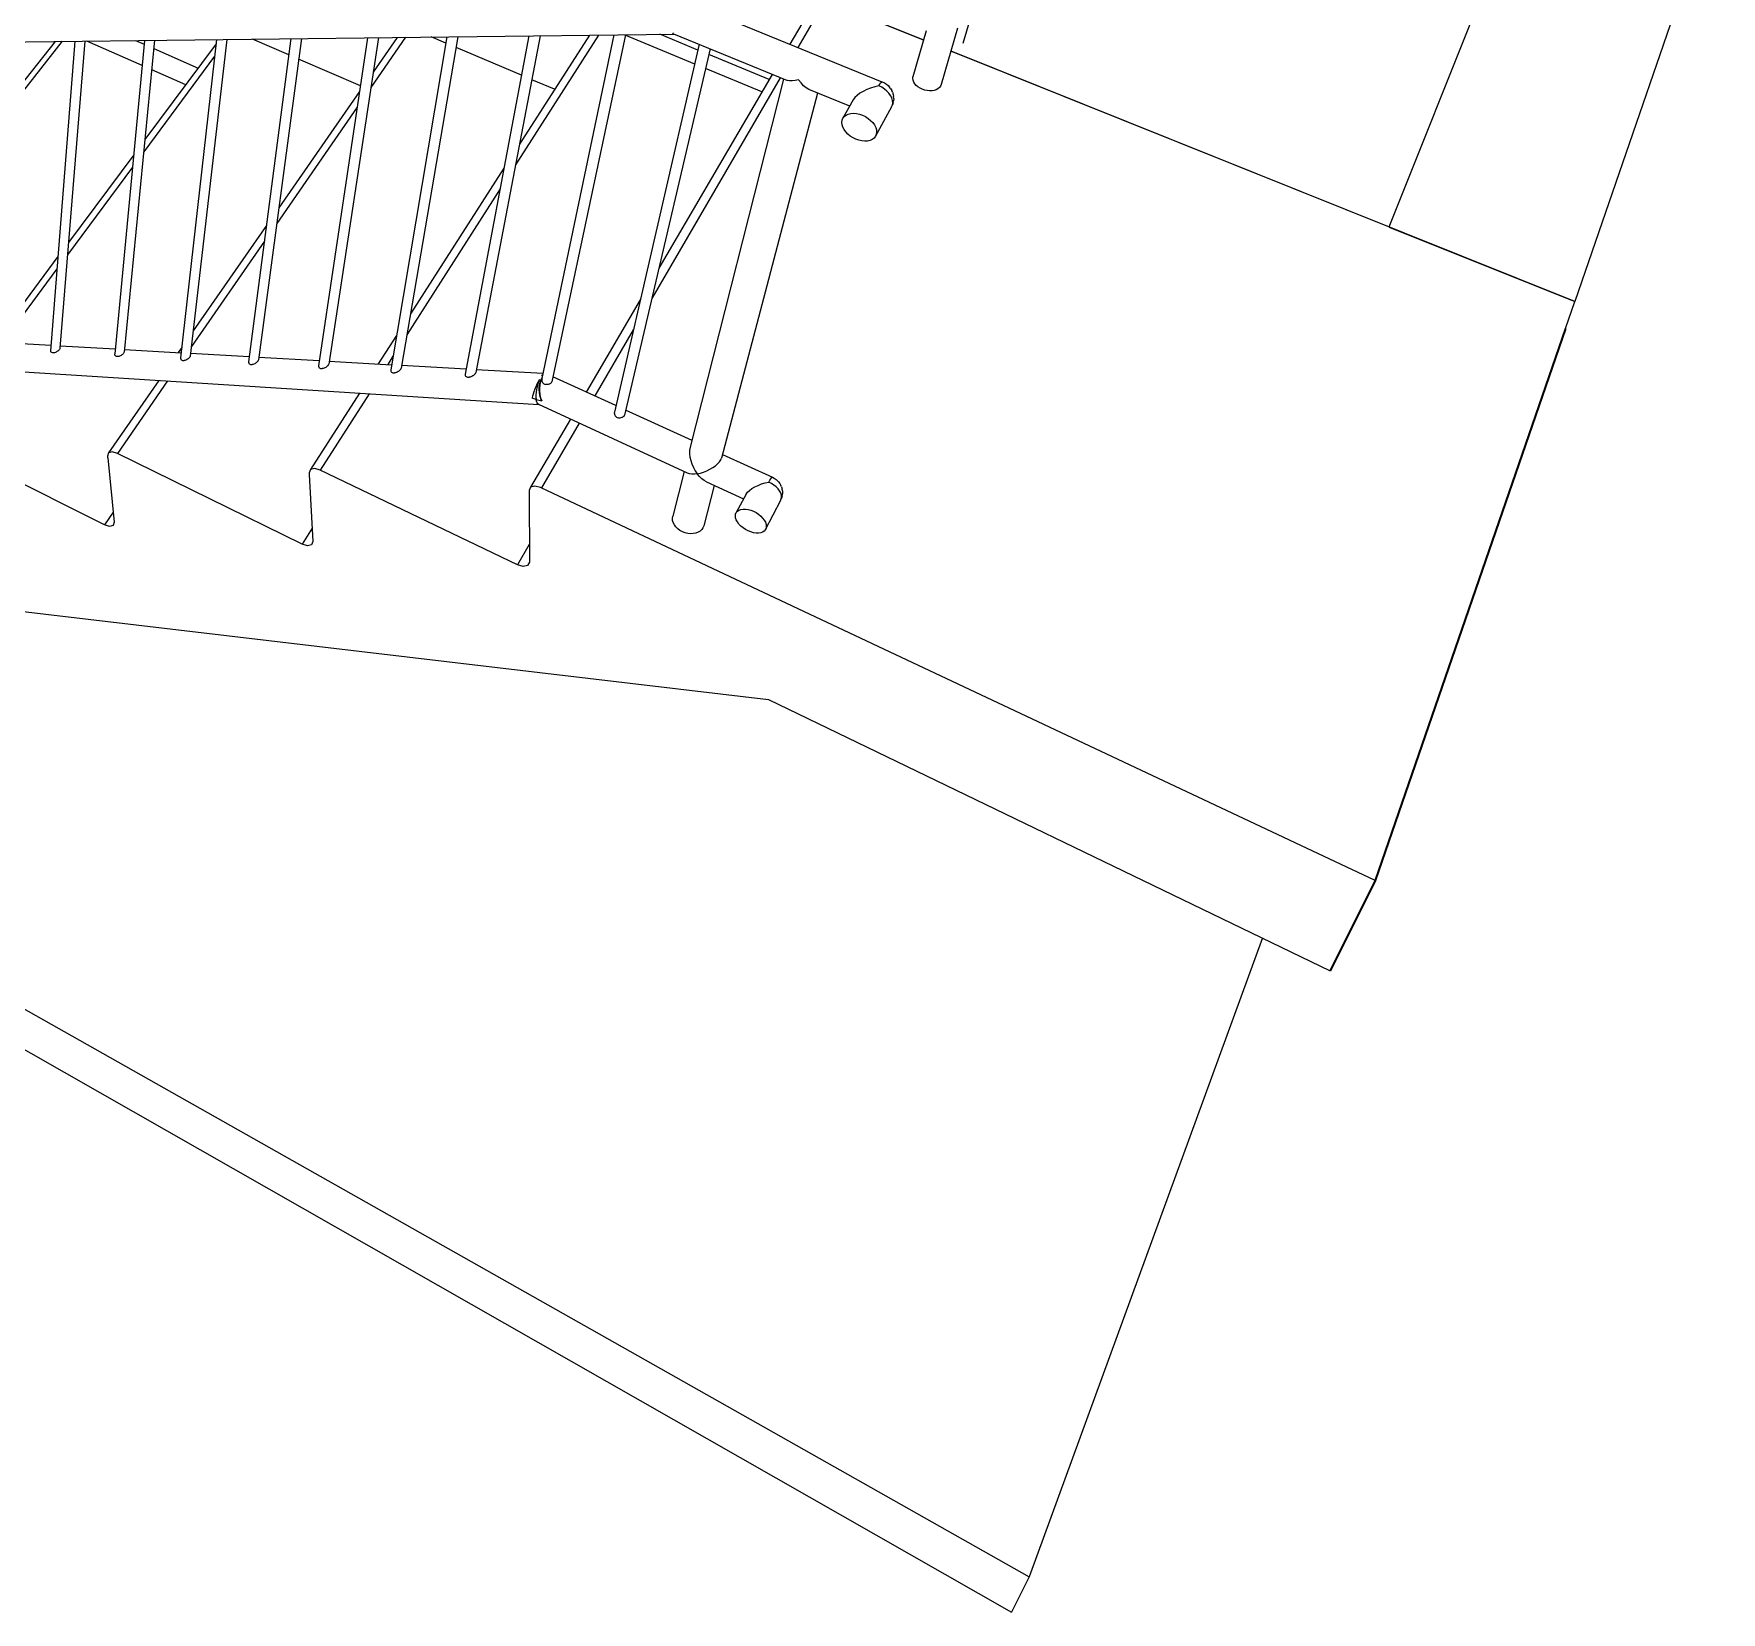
# Model space of a CAD drawing. Header units: millimetres. Extents: x 14140 to 38780, y -11415 to 1223.
# Drawn here: x 20282 to 24827, y -11415 to -7166 of the extents above; entities that cross this region are included whole.
import ezdxf

# ---------------------------------------------------------------- set-up
doc = ezdxf.new("R2010")
doc.units = ezdxf.units.MM
doc.header["$MEASUREMENT"] = 0
for name, color, linetype in [('NewA-Ee_30_40-M_Floors', 7, 'Continuous'), ('NewA-Ee_35_10-M_StairsInternal', 7, 'Continuous'), ('NewA-Ss_25_15_60_05-M_BalustradeAndGuardingSystems', 7, 'Continuous')]:
    doc.layers.add(name, color=color, linetype=linetype)

# ---------------------------------------------------------------- blocks, each defined once
blk = doc.blocks.new('Section Elem_1_1', base_point=(19526.4, -6082.6))
at = {"layer": 'NewA-Ee_35_10-M_StairsInternal', "linetype": 'Continuous'}
for p, q in [((22361.9, -7135.1), (22350.8, -7139.1)), ((22376.1, -7137.6), (22361.9, -7135.1)), ((20803.1, -7180.8), (20802.1, -7182.2)), ((20969, -7222.2), (20871.6, -7180)), ((21283.7, -7175.2), (21189.8, -7310.7)), ((21261, -7175.5), (21196.2, -7268.7)), ((21392.1, -7191.1), (21352.6, -7174.4)), ((21803.2, -7169.2), (21579.7, -7518.4)), ((21778.7, -7169.4), (21590.4, -7462.5)), ((22062.3, -7247.1), (21875.4, -7169.6)), ((22350.8, -7139.1), (22318.7, -7193.8)), ((22377.8, -7138.4), (22340.3, -7202.6)), ((22377.8, -7138.4), (22376.1, -7137.6)), ((18229.4, -7210.7), (18164.4, -7275.6)), ((18242.7, -7210.6), (18165.8, -7287.4)), ((18391.4, -7256.8), (18296.1, -7210)), ((18517.3, -7217.9), (18419.8, -7318.2)), ((18541.6, -7207.1), (18539, -7209.8)), ((18651.7, -7232.4), (18598.1, -7206.5)), ((18844.1, -7203.6), (18812.6, -7237.1)), ((18858.9, -7203.4), (18813.6, -7251.8)), ((18928.4, -7208.1), (18917.2, -7202.7)), ((19075.7, -7278.2), (18952.2, -7219.4)), ((19180.9, -7199.7), (19099.5, -7289.5)), ((19196.8, -7199.5), (19100.2, -7306.3)), ((19375.6, -7254.3), (19256.9, -7198.8)), ((19531.9, -7207.3), (19400.8, -7358)), ((19559.2, -7195.3), (19556.4, -7198.4)), ((19694.2, -7229), (19619.4, -7194.6)), ((19944.7, -7190.8), (19884.2, -7263.8)), ((19926.5, -7191), (19884.9, -7241.1)), ((20032.2, -7201.4), (20007, -7190.1)), ((20205, -7279.4), (20057.3, -7212.7)), ((20359, -7186), (20226, -7355.1)), ((20339.5, -7186.2), (20227.7, -7327.9)), ((20574.2, -7251.2), (20425.1, -7185.2)), ((20769.4, -7226.2), (20578.4, -7483.8)), ((20773.2, -7193), (20581.6, -7450.6)), ((21595.9, -7277.6), (21419.6, -7202.8)), ((18451.1, -7286.1), (18414.7, -7268.2)), ((18518.5, -7231), (18421.1, -7331.3)), ((18765.4, -7287.3), (18675.3, -7243.8)), ((18791.2, -7259.8), (18685.3, -7372.5)), ((19457.7, -7292.7), (19399.8, -7265.6)), ((19531.9, -7226.7), (19401.1, -7377.5)), ((19839.5, -7295.7), (19718.8, -7240.3)), ((20691.4, -7303), (20600, -7262.6)), ((21162, -7305.9), (20995.6, -7233.7)), ((22243.5, -7322.2), (22091.3, -7259.1)), ((18145.1, -7294.8), (18058.6, -7381.1)), ((18146.6, -7306.6), (18060.2, -7393)), ((18792.2, -7274.5), (18686.4, -7387.2)), ((19077.2, -7314.1), (18963.7, -7439.5)), ((19099.5, -7289.5), (19099.5, -7289.5)), ((19858.1, -7295.3), (19714.8, -7468.1)), ((19858.8, -7272.5), (19715.2, -7445.4)), ((20250, -7299.7), (20230.1, -7290.7)), ((21684.9, -7315.3), (21623.6, -7289.3)), ((22292.9, -7284.1), (21946.6, -7878.2)), ((22271.1, -7275.1), (21965.6, -7796.9)), ((18399.9, -7338.7), (18305.5, -7435.8)), ((18401.2, -7351.8), (18307, -7448.9)), ((19077.9, -7330.9), (18964.5, -7456.3)), ((21159.7, -7321.2), (20942.1, -7634.3)), ((18039.9, -7399.8), (17955.9, -7483.6)), ((18664.6, -7394.5), (18565.1, -7500.4)), ((19377.4, -7385), (19254.3, -7526.6)), ((19377.7, -7404.4), (19254.7, -7546.1)), ((20198.1, -7390.5), (20039, -7592.8)), ((20199.8, -7363.4), (20040.3, -7565.6)), ((21153.4, -7363.3), (20936.5, -7676.4)), ((18041.6, -7411.6), (17957.6, -7495.5)), ((18665.8, -7409.2), (18566.4, -7515.1)), ((18286.2, -7455.7), (18198, -7546.4)), ((18287.7, -7468.7), (18199.6, -7559.4)), ((18942.2, -7463.1), (18835, -7581.5)), ((18943.1, -7480), (18836, -7598.4)), ((19690.5, -7475.2), (19555.2, -7638)), ((19690.1, -7498), (19555.2, -7660.8)), ((20551.3, -7491.4), (20375.6, -7727.7)), ((17937.7, -7501.8), (17859, -7580.3)), ((17939.5, -7513.6), (17860.8, -7592.2)), ((18545.1, -7521.6), (18450.6, -7622.1)), ((18546.5, -7536.3), (18452.1, -7636.9)), ((20548.1, -7524.6), (20372.9, -7760.9)), ((21548.6, -7527.5), (21296.6, -7919.9)), ((18179.3, -7565.6), (18095.3, -7652.1)), ((18181, -7578.7), (18097, -7665.1)), ((19231.9, -7552.4), (19115, -7686.8)), ((19232.4, -7571.8), (19115.8, -7706.2)), ((21538.1, -7583.5), (21287, -7975.9)), ((17841.3, -7598), (17766, -7673.1)), ((17843.1, -7609.9), (17768, -7684.9)), ((18814.3, -7604.4), (18712, -7717.3)), ((18815.4, -7621.2), (18713.3, -7734.1)), ((20012.7, -7626.2), (19866.3, -7812.3)), ((20013.9, -7599), (19867.2, -7785.1)), ((18077.1, -7670.7), (17995.5, -7754.7)), ((18431.3, -7642.7), (18339.9, -7739.9)), ((18432.8, -7657.4), (18341.5, -7754.7)), ((19531.7, -7666.4), (19406.1, -7817.5)), ((17748.7, -7690.3), (17676.8, -7762.1)), ((17750.7, -7702.2), (17678.9, -7774)), ((18078.9, -7683.8), (17997.4, -7767.8)), ((19093.6, -7711.4), (18984.4, -7837)), ((19531.7, -7689.1), (19406.4, -7840.3)), ((20903.2, -7724.4), (20706.8, -8007.9)), ((20908.7, -7682.3), (20711.6, -7965.8)), ((18321.2, -7759.8), (18235.8, -7850.6)), ((18692, -7739.3), (18596, -7845.3)), ((18693.4, -7756.1), (18597.5, -7862.2)), ((19094.4, -7730.9), (18985.4, -7856.5)), ((20347.4, -7765.6), (20185.6, -7983.1)), ((17659.9, -7778.9), (17591.1, -7847.7)), ((17662, -7790.8), (17604.1, -7848.7)), ((17977.9, -7772.9), (17901.4, -7851.5)), ((17979.8, -7785.9), (17903.5, -7864.6)), ((18322.9, -7774.5), (18237.7, -7865.4)), ((19842.3, -7816.7), (19721.7, -7969.6)), ((20344.7, -7798.9), (20198, -7996.8)), ((18963.8, -7860.7), (18909.4, -7923.2)), ((19383.7, -7844.5), (19299.9, -7945.5)), ((19841.5, -7843.9), (19741.7, -7970.7)), ((17535.5, -7903.1), (17393.7, -8044.6)), ((17548.8, -7904), (17406.4, -8046.3)), ((18217.7, -7869.8), (18205.3, -7883)), ((18576.7, -7866.6), (18544.3, -7902.4)), ((18578.2, -7883.4), (18560.3, -7903.3)), ((18964.8, -7880.2), (18926.6, -7924.2)), ((19384.1, -7867.3), (19318.4, -7946.6)), ((21915.8, -7882), (21770.3, -8130.3)), ((17832.9, -7922), (17690.3, -8068.7)), ((17846.9, -7922.9), (17704.4, -8069.7)), ((18149.8, -7942.1), (18006.9, -8094.1)), ((18164.7, -7943.1), (18021.9, -8095.2)), ((18488.8, -7963.6), (18345.9, -8121.3)), ((18504.8, -7964.7), (18362, -8122.5)), ((18854.1, -7986.8), (18711.2, -8151.2)), ((18871.3, -7987.9), (18728.5, -8152.5)), ((21259.1, -7978.1), (21210, -8054.6)), ((21897, -7963.2), (21793.5, -8140.9)), ((17393.7, -8044.6), (17392.9, -8049.9)), ((17398.7, -8043.2), (17393.7, -8044.6)), ((17406.4, -8046.3), (17398.7, -8043.2)), ((19244.9, -8011.7), (19102.9, -8182.7)), ((19263.4, -8012.8), (19121.5, -8184.1)), ((19667.3, -8038.5), (19527.1, -8216.3)), ((19687.4, -8039.7), (19547.3, -8217.8)), ((20680.9, -8010), (20671.3, -8023.8)), ((21249.7, -8034.1), (21235.7, -8056)), ((17392.9, -8049.9), (17393.5, -8051.9)), ((17393.5, -8051.9), (17394.9, -8055.8)), ((17394.9, -8055.8), (17447.1, -8204.3)), ((17722.4, -8222.5), (17406.4, -8046.3)), ((17695.6, -8066.5), (17690.3, -8068.7)), ((17690.3, -8068.7), (17690.3, -8075.5)), ((17690.3, -8075.5), (17691.6, -8079.5)), ((17691.6, -8079.5), (17735.9, -8215.4)), ((17704.4, -8069.7), (17695.6, -8066.5)), ((18035.2, -8251.8), (17704.4, -8069.7)), ((20122.9, -8067.4), (19984.8, -8253.1)), ((20144.6, -8068.8), (20006.7, -8254.7)), ((18006.9, -8094.1), (18006.7, -8101.1)), ((18006.7, -8101.1), (18007.9, -8105.2)), ((18012.7, -8091.8), (18006.9, -8094.1)), ((18007.9, -8105.2), (18008.1, -8105.3)), ((18008.1, -8105.3), (18050, -8245.5)), ((18021.9, -8095.2), (18012.7, -8091.8)), ((18371.2, -8284.7), (18021.9, -8095.2)), ((18345.9, -8121.3), (18345.4, -8128.6)), ((18345.4, -8128.6), (18346.5, -8132.8)), ((18352.2, -8119), (18345.9, -8121.3)), ((18346.5, -8132.8), (18348, -8133.6)), ((18348, -8133.6), (18387.4, -8278.3)), ((18362, -8122.5), (18352.2, -8119)), ((18730.1, -8319.4), (18362, -8122.5)), ((20619.1, -8098.9), (20483.6, -8293.8)), ((20642.7, -8100.4), (20507.4, -8295.6)), ((21159.5, -8133.2), (21027.7, -8338.4)), ((21185.2, -8134.8), (21053.7, -8340.4)), ((18711.2, -8151.2), (18710.3, -8158.8)), ((18710.3, -8158.8), (18711.3, -8163.1)), ((18718, -8148.9), (18711.2, -8151.2)), ((18711.3, -8163.1), (18711.5, -8163.3)), ((18711.5, -8163.3), (18747.9, -8312.9)), ((18728.5, -8152.5), (18718, -8148.9)), ((19117.4, -8357.4), (18728.5, -8152.5)), ((19110.4, -8180.3), (19102.9, -8182.7)), ((19121.5, -8184.1), (19110.4, -8180.3)), ((17734.2, -8210.2), (17722.4, -8222.5)), ((17731.1, -8225.1), (17722.4, -8222.5)), ((17736.1, -8222.5), (17731.1, -8225.1)), ((17735.9, -8215.4), (17736.1, -8222.5)), ((19102.9, -8182.7), (19101.5, -8190.5)), ((19101.5, -8190.5), (19102.5, -8195)), ((19102.5, -8195), (19104.2, -8195.9)), ((19104.2, -8195.9), (19136.9, -8350.7)), ((19533.3, -8397.6), (19121.5, -8184.1)), ((19527.1, -8216.3), (19525.3, -8224.4)), ((19525.3, -8224.4), (19526.2, -8229.1)), ((19535.4, -8213.8), (19527.1, -8216.3)), ((19547.3, -8217.8), (19535.4, -8213.8)), ((19984.7, -8440.7), (19547.3, -8217.8)), ((21727.7, -8203.1), (21620.4, -8386.4)), ((21750.9, -8213.8), (21649.3, -8388.3)), ((18047.8, -8238.1), (18035.2, -8251.8)), ((18044.4, -8255), (18035.2, -8251.8)), ((18050, -8252.7), (18044.4, -8255)), ((18050, -8245.5), (18050, -8252.7)), ((18385, -8269.3), (18371.2, -8284.7)), ((19526.2, -8229.1), (19554.8, -8389.6)), ((19984.8, -8253.1), (19982.5, -8261.4)), ((19982.5, -8261.4), (19983.2, -8266.3)), ((19983.2, -8266.3), (19985.1, -8267.2)), ((19993.9, -8250.5), (19984.8, -8253.1)), ((19985.1, -8267.2), (20008.3, -8433.7)), ((20006.7, -8254.7), (19993.9, -8250.5)), ((20472.4, -8487.7), (20006.7, -8254.7)), ((18380.3, -8287.2), (18371.2, -8284.7)), ((18386.2, -8284.9), (18380.3, -8287.2)), ((18387.4, -8278.3), (18386.2, -8284.9)), ((18745.2, -8301.7), (18730.1, -8319.4)), ((18747.9, -8312.9), (18747.2, -8320.5)), ((20483.6, -8293.8), (20480.7, -8302.5)), ((20480.7, -8302.5), (20481.2, -8307.6)), ((20481.2, -8307.6), (20481.4, -8307.7)), ((20481.4, -8307.7), (20498.5, -8480.6)), ((20493.7, -8291.2), (20483.6, -8293.8)), ((20507.4, -8295.6), (20493.7, -8291.2)), ((21005, -8539.9), (20507.4, -8295.6)), ((18740.5, -8322.9), (18730.1, -8319.4)), ((18747.2, -8320.5), (18740.5, -8322.9)), ((19134, -8337), (19117.4, -8357.4)), ((19127.5, -8359.7), (19117.4, -8357.4)), ((19134.5, -8357.3), (19127.5, -8359.7)), ((19136.9, -8350.7), (19134.5, -8357.3)), ((21027.7, -8338.4), (21023.9, -8347.5)), ((21023.9, -8347.5), (21024.3, -8352.7)), ((21024.3, -8352.7), (21034, -8532.6)), ((21038.9, -8335.8), (21027.7, -8338.4)), ((21053.7, -8340.4), (21038.9, -8335.8)), ((21584.8, -8595.9), (21053.7, -8340.4)), ((19551.9, -8373.6), (19533.3, -8397.6)), ((19545.2, -8400.8), (19533.3, -8397.6)), ((19553.2, -8397.9), (19545.2, -8400.8)), ((19554.8, -8389.6), (19553.2, -8397.9)), ((21620.4, -8386.4), (21616.1, -8395.5)), ((21616.1, -8395.5), (21616.2, -8401)), ((21616.2, -8401), (21617.1, -8588.5)), ((21632, -8383.3), (21620.4, -8386.4)), ((21647.4, -8387.4), (21632, -8383.3)), ((21649.2, -8388.3), (21647.4, -8387.4)), ((23894.8, -9445.6), (21649.2, -8388.3)), ((17862.4, -8438.8), (22261.5, -8958.1)), ((20005.3, -8412.4), (19984.7, -8440.7)), ((19997.3, -8444.7), (19984.7, -8440.7)), ((20006.3, -8442.1), (19997.3, -8444.7)), ((20008.3, -8433.7), (20006.3, -8442.1)), ((20495.9, -8453.4), (20472.4, -8487.7)), ((20486, -8492), (20472.4, -8487.7)), ((20495.9, -8489.3), (20486, -8492)), ((20498.5, -8480.6), (20495.9, -8489.3)), ((21032.1, -8497.1), (21005, -8539.9)), ((21019.7, -8544.4), (21005, -8539.9)), ((21030.6, -8541.7), (21019.7, -8544.4)), ((21034, -8532.6), (21030.6, -8541.7)), ((21616.8, -8540.4), (21584.8, -8595.9)), ((21617.1, -8588.5), (21612.2, -8597.3)), ((21600.3, -8600), (21584.8, -8595.9)), ((21612.2, -8597.3), (21600.3, -8600)), ((22261.5, -8958.1), (23774.2, -9688.2))]:
    blk.add_line(p, q, dxfattribs=at)
at = {"layer": 'NewA-Ee_35_10-M_StairsInternal', "color": 92, "linetype": 'Continuous', "lineweight": 35, "flags": 128}
blk.add_lwpolyline([(24407.4, -7959.5), (23894.8, -9445.6), (23774.2, -9688.2)], dxfattribs=at)
blk = doc.blocks.new('Section Elem_2_1', base_point=(19526.4, -6082.6))
at = {"layer": 'NewA-Ee_35_10-M_StairsInternal', "linetype": 'Continuous'}
for p, q in [((23932.7, -7685.3), (24374.3, -6582.2)), ((22265.5, -7016.2), (22678.5, -7182)), ((22071, -7209.5), (21968.5, -7167.2)), ((22263.1, -7288.8), (22100, -7221.5)), ((22752.3, -7211.6), (23932.7, -7685.3)), ((23932.7, -7685.3), (23932.4, -7686))]:
    blk.add_line(p, q, dxfattribs=at)
blk = doc.blocks.new('Section Elem_3_1', base_point=(19526.4, -6082.6))
at = {"layer": 'NewA-Ee_30_40-M_Floors', "color": 6, "linetype": 'Continuous', "lineweight": 13}
for p, q in [((24827.2, -6742.5), (24374, -6582.9)), ((23932.4, -7686), (24432.5, -7886.7)), ((23932.4, -7686.1), (23932.4, -7686))]:
    blk.add_line(p, q, dxfattribs=at)
at = {"layer": 'NewA-Ee_30_40-M_Floors', "linetype": 'Continuous', "flags": 128}
blk.add_lwpolyline([(24827.2, -6742.5), (24432.5, -7886.7), (24432.5, -7886.8)], dxfattribs=at)
blk = doc.blocks.new('Section Elem_6_1', base_point=(19526.4, -6082.6))
at = {"layer": 'NewA-Ee_30_40-M_Floors', "linetype": 'Continuous'}
for p, q in [((20556.1, -7183.7), (20579.7, -7194)), ((20605.6, -7205.4), (20724.9, -7257.9))]:
    blk.add_line(p, q, dxfattribs=at)
at = {"layer": 'NewA-Ee_30_40-M_Floors', "color": 6, "linetype": 'Continuous', "lineweight": 13}
for p, q in [((15802.7, -7362.6), (22915.7, -11415.4)), ((17862.4, -8438.8), (22963.3, -11319.8))]:
    blk.add_line(p, q, dxfattribs=at)
at = {"layer": 'NewA-Ee_30_40-M_Floors', "linetype": 'Continuous', "flags": 128}
blk.add_lwpolyline([(23591.7, -9600.1), (22963.3, -11319.8), (22915.7, -11415.4)], dxfattribs=at)
blk = doc.blocks.new('Section Elem_7_1', base_point=(19526.4, -6082.6))
at = {"layer": 'NewA-Ee_30_40-M_Floors', "color": 6, "linetype": 'Continuous', "lineweight": 13}
for p, q in [((22413.8, -7076.6), (22377.8, -7138.4)), ((22678.3, -7182.7), (22413.8, -7076.6)), ((24432.5, -7886.8), (22752.1, -7212.3))]:
    blk.add_line(p, q, dxfattribs=at)
at = {"layer": 'NewA-Ee_30_40-M_Floors', "linetype": 'Continuous'}
blk.add_line((24407.4, -7959.5), (24432.5, -7886.8), dxfattribs=at)
blk = doc.blocks.new('Section Elem_8_1', base_point=(19526.4, -6082.6))
at = {"layer": 'NewA-Ss_25_15_60_05-M_BalustradeAndGuardingSystems', "color": 6, "linetype": 'Continuous', "lineweight": 13}
for p, q in [((23140.8, -5985.7), (22784.8, -7192.2)), ((22027.4, -7075), (22566.4, -7294.8)), ((17029.3, -7224.7), (22008.2, -7166.8)), ((20774.5, -7181.1), (20677.8, -8037.9)), ((20802.2, -7180.8), (20703.8, -8033.5)), ((20974.7, -7178.8), (20860.7, -8048.6)), ((21003, -7178.5), (20887.4, -8044)), ((21181.4, -7176.4), (21049.2, -8059.5)), ((21210.3, -7176.1), (21076.5, -8055)), ((21395, -7173.9), (21243.5, -8070.8)), ((21424.6, -7173.6), (21271.4, -8066.2)), ((21615.9, -7171.3), (21443.8, -8082.5)), ((21646.3, -7171), (21472.5, -8077.8)), ((21844.5, -7168.7), (21650.7, -8093.6)), ((21875.6, -7168.3), (21677.3, -8102.7)), ((22005.6, -7165.7), (22003.2, -7163.2)), ((22005.6, -7165.7), (22311.9, -7291.9)), ((22685.5, -7157.4), (22650.1, -7281.5)), ((22770.1, -7150.8), (22725.7, -7302.4)), ((20392.8, -7185.6), (20327.5, -8019)), ((20419.4, -7185.3), (20352.6, -8012)), ((20580.7, -7183.4), (20500.2, -8027.6)), ((20607.8, -7183.1), (20525.6, -8023.2)), ((22074.5, -7194.1), (21846, -8184.1)), ((22103.6, -7206.1), (21873.1, -8192.4)), ((22301.7, -7287.7), (22049.6, -8281.9)), ((22317.8, -7292.8), (22311.9, -7291.9)), ((22324.9, -7292.8), (22317.8, -7292.8)), ((22333.1, -7291.8), (22324.9, -7292.8)), ((22342.1, -7289.8), (22333.1, -7291.8)), ((22348.8, -7298.2), (22342.1, -7289.8)), ((22355.7, -7305.5), (22348.8, -7298.2)), ((22362.7, -7311.4), (22355.7, -7305.5)), ((22369.6, -7315.7), (22362.7, -7311.4)), ((22479.7, -7361), (22369.6, -7315.7)), ((22525.7, -7315.9), (22516, -7320.7)), ((22536.2, -7311.8), (22525.7, -7315.9)), ((22547.1, -7308.5), (22536.2, -7311.8)), ((22558, -7306.1), (22547.1, -7308.5)), ((22558, -7306.1), (22560.7, -7301.5)), ((22565.9, -7309.9), (22558, -7306.1)), ((22560.7, -7301.5), (22563.1, -7298)), ((22563.1, -7298), (22565, -7295.7)), ((22565, -7295.7), (22566.4, -7294.8)), ((22573.2, -7314.5), (22565.9, -7309.9)), ((22566.4, -7294.8), (22567.3, -7295.2)), ((22567.3, -7295.2), (22573.2, -7298)), ((22573.2, -7298), (22578.5, -7301.4)), ((22579.7, -7319.8), (22573.2, -7314.5)), ((22578.5, -7301.4), (22583.2, -7305.4)), ((22583.2, -7305.4), (22586.9, -7309.7)), ((22589.8, -7313.2), (22586.9, -7309.7)), ((22589.8, -7313.2), (22593, -7318.4)), ((22649.6, -7286.1), (22650.1, -7281.5)), ((22650.3, -7290.8), (22649.6, -7286.1)), ((22652.1, -7295.6), (22650.3, -7290.8)), ((22655, -7300.2), (22652.1, -7295.6)), ((22658.9, -7304.6), (22655, -7300.2)), ((22663.7, -7308.7), (22658.9, -7304.6)), ((22669.2, -7312.2), (22663.7, -7308.7)), ((22675.3, -7315.1), (22669.2, -7312.2)), ((22681.8, -7317.3), (22675.3, -7315.1)), ((22688.5, -7318.7), (22681.8, -7317.3)), ((22713, -7316.3), (22707.6, -7318.1)), ((22717.6, -7313.7), (22713, -7316.3)), ((22721.4, -7310.4), (22717.6, -7313.7)), ((22724.1, -7306.6), (22721.4, -7310.4)), ((22725.7, -7302.4), (22724.1, -7306.6)), ((22392.7, -7325.2), (22134.4, -8308.1)), ((22489.4, -7343.6), (22461.7, -7393.1)), ((22493.7, -7337.7), (22489.4, -7343.6)), ((22499.7, -7331.7), (22493.7, -7337.7)), ((22507.2, -7326), (22499.7, -7331.7)), ((22516, -7320.7), (22507.2, -7326)), ((22592.5, -7362.7), (22549.1, -7441.8)), ((22585.4, -7325.8), (22579.7, -7319.8)), ((22589.9, -7332.1), (22585.4, -7325.8)), ((22593.2, -7338.6), (22589.9, -7332.1)), ((22592.5, -7362.7), (22594.8, -7357.4)), ((22594.9, -7323.2), (22593, -7318.4)), ((22595.1, -7345.1), (22593.2, -7338.6)), ((22594.8, -7357.4), (22595.7, -7351.5)), ((22596.9, -7351.9), (22594.8, -7357.4)), ((22594.9, -7323.2), (22597, -7328.9)), ((22595.7, -7351.5), (22595.1, -7345.1)), ((22596.9, -7351.9), (22597.7, -7346.1)), ((22597, -7328.9), (22597.8, -7334.6)), ((22598.4, -7340.4), (22597.7, -7346.1)), ((22598.4, -7340.4), (22597.8, -7334.6)), ((22695.1, -7319.4), (22688.5, -7318.7)), ((22701.5, -7319.1), (22695.1, -7319.4)), ((22707.6, -7318.1), (22701.5, -7319.1)), ((22458.7, -7404.4), (22459.5, -7398.5)), ((22459.3, -7410.7), (22458.7, -7404.4)), ((22459.5, -7398.5), (22461.7, -7393.1)), ((22461.7, -7393.1), (22465.3, -7388.5)), ((22465.3, -7388.5), (22470.1, -7384.8)), ((22470.1, -7384.8), (22475.9, -7382)), ((22475.9, -7382), (22482.7, -7380.3)), ((22482.7, -7380.3), (22490.1, -7379.8)), ((22490.1, -7379.8), (22498, -7380.4)), ((22498, -7380.4), (22506.2, -7382.1)), ((22506.2, -7382.1), (22514.3, -7384.9)), ((22514.3, -7384.9), (22522.2, -7388.7)), ((22522.2, -7388.7), (22529.6, -7393.4)), ((22529.6, -7393.4), (22536.2, -7398.8)), ((22536.2, -7398.8), (22541.9, -7404.8)), ((22541.9, -7404.8), (22546.4, -7411.1)), ((22461.3, -7417.2), (22459.3, -7410.7)), ((22464.6, -7423.7), (22461.3, -7417.2)), ((22469.1, -7430), (22464.6, -7423.7)), ((22474.8, -7436), (22469.1, -7430)), ((22481.4, -7441.3), (22474.8, -7436)), ((22488.7, -7446), (22481.4, -7441.3)), ((22496.5, -7449.8), (22488.7, -7446)), ((22504.6, -7452.6), (22496.5, -7449.8)), ((22512.7, -7454.3), (22504.6, -7452.6)), ((22534.8, -7452.8), (22528, -7454.5)), ((22540.7, -7450.1), (22534.8, -7452.8)), ((22545.5, -7446.4), (22540.7, -7450.1)), ((22549.1, -7441.8), (22545.5, -7446.4)), ((22546.4, -7411.1), (22549.8, -7417.7)), ((22551.4, -7436.5), (22549.1, -7441.8)), ((22549.8, -7417.7), (22551.7, -7424.2)), ((22552.3, -7430.6), (22551.4, -7436.5)), ((22551.7, -7424.2), (22552.3, -7430.6)), ((22520.6, -7455), (22512.7, -7454.3)), ((22528, -7454.5), (22520.6, -7455)), ((17108.4, -7876), (21642.8, -8163.9)), ((20184.8, -7996), (20328.6, -8004.2)), ((20327.5, -8019), (20327.5, -8019.3)), ((20327.7, -8020.5), (20327.5, -8019.3)), ((20328.3, -8021.9), (20327.7, -8020.5)), ((20329.3, -8023), (20328.3, -8021.9)), ((20330.6, -8023.9), (20329.3, -8023)), ((20332.2, -8024.5), (20330.6, -8023.9)), ((20334, -8024.8), (20332.2, -8024.5)), ((20336, -8024.7), (20334, -8024.8)), ((20338.2, -8024.4), (20336, -8024.7)), ((20340.4, -8023.7), (20338.2, -8024.4)), ((20342.6, -8022.7), (20340.4, -8023.7)), ((20344.7, -8021.5), (20342.6, -8022.7)), ((20346.2, -8020.4), (20344.7, -8021.5)), ((20346.7, -8020.1), (20346.2, -8020.4)), ((20348.4, -8018.7), (20346.7, -8020.1)), ((20349.9, -8017.3), (20348.4, -8018.7)), ((20351.1, -8015.7), (20349.9, -8017.3)), ((20352, -8014.4), (20351.1, -8015.7)), ((20352.5, -8013.2), (20352, -8014.4)), ((20352.6, -8012), (20352.5, -8013.2)), ((20353.1, -8005.6), (20501.4, -8014.1)), ((20500.1, -8029.1), (20500.2, -8027.6)), ((20500.1, -8029.1), (20500.1, -8029.4)), ((20500.3, -8030.6), (20500.1, -8029.4)), ((20501, -8032), (20500.3, -8030.6)), ((20502, -8033.2), (20501, -8032)), ((20503.3, -8034.1), (20502, -8033.2)), ((20505, -8034.7), (20503.3, -8034.1)), ((20506.9, -8034.9), (20505, -8034.7)), ((20508.9, -8034.9), (20506.9, -8034.9)), ((20511.1, -8034.5), (20508.9, -8034.9)), ((20513.4, -8033.8), (20511.1, -8034.5)), ((20515.6, -8032.9), (20513.4, -8033.8)), ((20517.8, -8031.6), (20515.6, -8032.9)), ((20519.3, -8030.5), (20517.8, -8031.6)), ((20519.8, -8030.2), (20519.3, -8030.5)), ((20521.6, -8028.8), (20519.8, -8030.2)), ((20523.1, -8027.3), (20521.6, -8028.8)), ((20524.3, -8025.8), (20523.1, -8027.3)), ((20525.1, -8024.5), (20524.3, -8025.8)), ((20525.6, -8023.2), (20525.1, -8024.5)), ((20526.3, -8015.5), (20679.3, -8024.3)), ((20677.8, -8037.9), (20677.7, -8039.4)), ((20677.7, -8039.4), (20677.8, -8039.8)), ((20677.8, -8039.8), (20678, -8041)), ((20678, -8041), (20678.7, -8042.4)), ((20678.7, -8042.4), (20679.8, -8043.6)), ((20679.8, -8043.6), (20681.2, -8044.5)), ((20681.2, -8044.5), (20682.9, -8045.1)), ((20691.5, -8044.3), (20689.2, -8045)), ((20693.8, -8043.3), (20691.5, -8044.3)), ((20696, -8042), (20693.8, -8043.3)), ((20697.6, -8040.9), (20696, -8042)), ((20697.6, -8040.9), (20698, -8040.6)), ((20699.8, -8039.2), (20698, -8040.6)), ((20701.4, -8037.7), (20699.8, -8039.2)), ((20702.6, -8036.1), (20701.4, -8037.7)), ((20702.6, -8036.1), (20703.4, -8034.8)), ((20703.8, -8033.5), (20703.4, -8034.8)), ((20704.7, -8025.7), (20862.5, -8034.7)), ((20887.4, -8044), (20887, -8045.4)), ((20888.4, -8036.2), (21051.3, -8045.5)), ((20682.9, -8045.1), (20684.8, -8045.4)), ((20684.8, -8045.4), (20687, -8045.4)), ((20689.2, -8045), (20687, -8045.4)), ((20860.7, -8048.6), (20860.7, -8050.1)), ((20860.7, -8050.1), (20860.8, -8050.4)), ((20860.8, -8050.4), (20861, -8051.7)), ((20861, -8051.7), (20861.8, -8053.1)), ((20861.8, -8053.1), (20862.9, -8054.3)), ((20862.9, -8054.3), (20864.3, -8055.3)), ((20864.3, -8055.3), (20866.1, -8055.9)), ((20866.1, -8055.9), (20868.1, -8056.2)), ((20868.1, -8056.2), (20870.3, -8056.1)), ((20872.6, -8055.8), (20870.3, -8056.1)), ((20875, -8055.1), (20872.6, -8055.8)), ((20877.3, -8054), (20875, -8055.1)), ((20879.5, -8052.8), (20877.3, -8054)), ((20881.1, -8051.6), (20879.5, -8052.8)), ((20881.1, -8051.6), (20881.6, -8051.3)), ((20883.4, -8049.9), (20881.6, -8051.3)), ((20885, -8048.3), (20883.4, -8049.9)), ((20886.2, -8046.7), (20885, -8048.3)), ((20886.2, -8046.7), (20887, -8045.4)), ((21049.2, -8059.5), (21049.2, -8061.1)), ((21049.2, -8061.1), (21049.3, -8061.4)), ((21049.3, -8061.4), (21049.6, -8062.7)), ((21049.6, -8062.7), (21050.4, -8064.2)), ((21050.4, -8064.2), (21051.5, -8065.4)), ((21051.5, -8065.4), (21053, -8066.4)), ((21053, -8066.4), (21054.9, -8067)), ((21054.9, -8067), (21056.9, -8067.3)), ((21056.9, -8067.3), (21059.2, -8067.2)), ((21061.6, -8066.9), (21059.2, -8067.2)), ((21064, -8066.1), (21061.6, -8066.9)), ((21066.4, -8065.1), (21064, -8066.1)), ((21068.7, -8063.8), (21066.4, -8065.1)), ((21070.3, -8062.7), (21068.7, -8063.8)), ((21070.3, -8062.7), (21070.8, -8062.4)), ((21072.6, -8060.9), (21070.8, -8062.4)), ((21074.1, -8059.3), (21072.6, -8060.9)), ((21075.3, -8057.7), (21074.1, -8059.3)), ((21075.3, -8057.7), (21076.1, -8056.3)), ((21076.5, -8055), (21076.1, -8056.3)), ((21077.7, -8047), (21245.9, -8056.6)), ((21243.5, -8070.8), (21243.5, -8072.4)), ((21243.5, -8072.4), (21243.6, -8072.8)), ((21243.6, -8072.8), (21243.9, -8074.1)), ((21243.9, -8074.1), (21244.8, -8075.6)), ((21244.8, -8075.6), (21246, -8076.8)), ((21246, -8076.8), (21247.6, -8077.8)), ((21247.6, -8077.8), (21249.5, -8078.4)), ((21249.5, -8078.4), (21251.6, -8078.7)), ((21251.6, -8078.7), (21253.9, -8078.7)), ((21256.4, -8078.3), (21253.9, -8078.7)), ((21258.8, -8077.6), (21256.4, -8078.3)), ((21261.3, -8076.5), (21258.8, -8077.6)), ((21263.6, -8075.2), (21261.3, -8076.5)), ((21265.2, -8074), (21263.6, -8075.2)), ((21265.2, -8074), (21265.8, -8073.7)), ((21267.6, -8072.3), (21265.8, -8073.7)), ((21269.2, -8070.7), (21267.6, -8072.3)), ((21270.4, -8069), (21269.2, -8070.7)), ((21270.4, -8069), (21271.1, -8067.6)), ((21271.4, -8066.2), (21271.1, -8067.6)), ((21272.8, -8058.1), (21446.6, -8068.1)), ((21443.8, -8082.5), (21443.9, -8084.1)), ((21443.9, -8084.1), (21444, -8084.5)), ((21444, -8084.5), (21444.4, -8085.8)), ((21444.4, -8085.8), (21445.3, -8087.3)), ((21445.3, -8087.3), (21446.5, -8088.6)), ((21446.5, -8088.6), (21448.2, -8089.6)), ((21448.2, -8089.6), (21450.1, -8090.2)), ((21457.2, -8090.1), (21454.7, -8090.5)), ((21459.8, -8089.4), (21457.2, -8090.1)), ((21462.3, -8088.3), (21459.8, -8089.4)), ((21464.7, -8087), (21462.3, -8088.3)), ((21466.3, -8085.8), (21464.7, -8087)), ((21466.3, -8085.8), (21466.8, -8085.5)), ((21468.7, -8084), (21466.8, -8085.5)), ((21470.3, -8082.3), (21468.7, -8084)), ((21471.5, -8080.6), (21470.3, -8082.3)), ((21471.5, -8080.6), (21472.2, -8079.2)), ((21472.5, -8077.8), (21472.2, -8079.2)), ((21474.1, -8069.6), (21653.6, -8079.9)), ((21650.2, -8086.4), (21652.8, -8082.9)), ((21652.8, -8083.6), (21650.2, -8086.4)), ((21650.2, -8086.4), (21650.3, -8086.4)), ((21652.8, -8082.9), (21653, -8082.7)), ((21850, -8166.7), (21680.2, -8089)), ((21450.1, -8090.2), (21452.4, -8090.5)), ((21452.4, -8090.5), (21454.7, -8090.5)), ((21626.3, -8140.5), (21628, -8134.8)), ((21628, -8134.8), (21630.1, -8128.5)), ((21630.1, -8128.5), (21632.5, -8121.9)), ((21632.5, -8121.9), (21635.3, -8115.2)), ((21635.1, -8130.8), (21634.6, -8137.8)), ((21636.1, -8123.5), (21635.1, -8130.8)), ((21635.3, -8115.2), (21638.2, -8108.5)), ((21637.6, -8116.2), (21636.1, -8123.5)), ((21639.5, -8109), (21637.6, -8116.2)), ((21638.2, -8108.5), (21641.3, -8102.1)), ((21641.8, -8102.3), (21639.5, -8109)), ((21641.3, -8102.1), (21644.4, -8096.2)), ((21644.4, -8096.2), (21641.8, -8102.3)), ((21643.6, -8124), (21643.8, -8116.6)), ((21644, -8131.3), (21643.6, -8124)), ((21643.8, -8116.6), (21644.8, -8109.4)), ((21645, -8138.5), (21644, -8131.3)), ((21644.4, -8096.2), (21644.3, -8096.4)), ((21644.8, -8109.4), (21646.4, -8102.6)), ((21645.3, -8119.7), (21646, -8112.1)), ((21645.3, -8127.8), (21645.3, -8119.7)), ((21646, -8135.8), (21645.3, -8127.8)), ((21646, -8112.1), (21647.4, -8104.9)), ((21646.4, -8102.6), (21648.5, -8096.4)), ((21647.4, -8104.9), (21649.5, -8098.5)), ((21648.5, -8096.4), (21651.2, -8091.1)), ((21649.5, -8098.5), (21650.2, -8097.2)), ((21650.7, -8093.6), (21650.2, -8096)), ((21650.2, -8096), (21650.2, -8097.2)), ((21650.2, -8097.2), (21650.2, -8098.4)), ((21650.2, -8098.4), (21650.3, -8098.9)), ((21650.3, -8098.9), (21650.6, -8100.6)), ((21650.6, -8100.6), (21651.4, -8102.7)), ((21651.4, -8102.7), (21652.6, -8104.6)), ((21652.6, -8104.6), (21654.2, -8106.4)), ((21654.2, -8106.4), (21656, -8107.9)), ((21656, -8107.9), (21658.2, -8109.1)), ((21658.2, -8109.1), (21660.4, -8109.9)), ((21662.8, -8110.4), (21660.4, -8109.9)), ((21665.3, -8110.4), (21662.8, -8110.4)), ((21667.7, -8110.1), (21665.3, -8110.4)), ((21669.9, -8109.4), (21667.7, -8110.1)), ((21671.5, -8108.6), (21669.9, -8109.4)), ((21671.5, -8108.6), (21672, -8108.4)), ((21673.9, -8107.3), (21672, -8108.4)), ((21675.4, -8105.9), (21673.9, -8107.3)), ((21676.5, -8104.3), (21675.4, -8105.9)), ((21676.5, -8104.3), (21677.3, -8102.7)), ((21624.8, -8147.2), (21625.1, -8145.5)), ((21635.2, -8150.2), (21624.8, -8147.2)), ((21625.1, -8145.5), (21626.3, -8140.5)), ((21634.6, -8137.8), (21634.7, -8144.4)), ((21634.7, -8144.4), (21635.2, -8150.2)), ((21636.3, -8155.2), (21635.2, -8150.2)), ((21635.2, -8150.2), (21650.6, -8154)), ((21637.9, -8159.2), (21636.3, -8155.2)), ((21639.9, -8162), (21637.9, -8159.2)), ((21642.3, -8163.7), (21639.9, -8162)), ((22042.9, -8348.5), (21642.3, -8163.7)), ((21646.7, -8145.1), (21645, -8138.5)), ((21647.4, -8143.7), (21646, -8135.8)), ((21649, -8151.1), (21646.7, -8145.1)), ((21649.5, -8151.2), (21647.4, -8143.7)), ((21650.6, -8154), (21649, -8151.1)), ((21649.5, -8151.2), (21650.6, -8154)), ((22055.1, -8260.5), (21876.3, -8178.8)), ((21846, -8184.1), (21845.7, -8186)), ((21845.7, -8186), (21845.8, -8188)), ((21845.8, -8188), (21845.9, -8188.5)), ((21845.9, -8188.5), (21846.2, -8190.2)), ((21846.2, -8190.2), (21847.1, -8192.4)), ((21847.1, -8192.4), (21848.3, -8194.4)), ((21848.3, -8194.4), (21849.9, -8196.2)), ((21849.9, -8196.2), (21851.8, -8197.7)), ((21851.8, -8197.7), (21853.9, -8198.9)), ((21853.9, -8198.9), (21856.3, -8199.7)), ((21858.7, -8200.2), (21856.3, -8199.7)), ((21861.1, -8200.3), (21858.7, -8200.2)), ((21863.6, -8199.9), (21861.1, -8200.3)), ((21865.9, -8199.2), (21863.6, -8199.9)), ((21867.5, -8198.4), (21865.9, -8199.2)), ((21867.5, -8198.4), (21868, -8198.2)), ((21869.8, -8197.1), (21868, -8198.2)), ((21871.3, -8195.7), (21869.8, -8197.1)), ((21872.4, -8194), (21871.3, -8195.7)), ((21872.4, -8194), (21873.1, -8192.4)), ((22049.6, -8281.9), (22048.4, -8288.8)), ((22048.4, -8288.8), (22048.4, -8296.7)), ((22048.4, -8296.7), (22049.4, -8305.4)), ((22049.4, -8305.4), (22051.6, -8314.5)), ((22051.6, -8314.5), (22054.7, -8323.9)), ((22128.9, -8318.3), (22132.4, -8313.1)), ((22132.4, -8313.1), (22134.4, -8308.1)), ((22137.1, -8298), (22271.5, -8359.5)), ((22033.8, -8344.3), (22003.4, -8464.3)), ((22048, -8350.3), (22042.9, -8348.5)), ((22054.2, -8351.2), (22048, -8350.3)), ((22061.4, -8351.2), (22054.2, -8351.2)), ((22054.7, -8323.9), (22058.8, -8333.1)), ((22058.8, -8333.1), (22063.7, -8342)), ((22069.3, -8350.3), (22061.4, -8351.2)), ((22063.7, -8342), (22069.3, -8350.3)), ((22069.3, -8350.3), (22077.7, -8348.4)), ((22075.4, -8357.6), (22069.3, -8350.3)), ((22081.7, -8363.9), (22075.4, -8357.6)), ((22077.7, -8348.4), (22086.4, -8345.8)), ((22086.4, -8345.8), (22095, -8342.4)), ((22095, -8342.4), (22103.3, -8338.3)), ((22103.3, -8338.3), (22111.1, -8333.7)), ((22111.1, -8333.7), (22118.1, -8328.8)), ((22118.1, -8328.8), (22124.1, -8323.6)), ((22124.1, -8323.6), (22128.9, -8318.3)), ((22267.1, -8364.1), (22269, -8361.4)), ((22269, -8361.4), (22270.5, -8359.8)), ((22270.5, -8359.8), (22271.5, -8359.5)), ((22271.5, -8359.5), (22276.7, -8362.3)), ((22276.7, -8362.3), (22281.4, -8365.7)), ((22088.1, -8368.8), (22081.7, -8363.9)), ((22115.1, -8381.8), (22086.5, -8490.4)), ((22094.5, -8372.3), (22088.1, -8368.8)), ((22094.5, -8372.3), (22193.7, -8418.1)), ((22200.6, -8405.1), (22174.4, -8454.5)), ((22200.6, -8405.1), (22204.4, -8400.1)), ((22204.4, -8400.1), (22209.7, -8395.2)), ((22209.7, -8395.2), (22216.4, -8390.3)), ((22216.4, -8390.3), (22224.2, -8385.7)), ((22224.2, -8385.7), (22233, -8381.5)), ((22233, -8381.5), (22242.5, -8377.8)), ((22242.5, -8377.8), (22252.3, -8374.8)), ((22252.3, -8374.8), (22262.2, -8372.6)), ((22262.2, -8372.6), (22264.8, -8367.8)), ((22269.2, -8376.2), (22262.2, -8372.6)), ((22264.8, -8367.8), (22267.1, -8364.1)), ((22275.7, -8380.6), (22269.2, -8376.2)), ((22281.6, -8385.5), (22275.7, -8380.6)), ((22283.2, -8367.4), (22281.4, -8365.7)), ((22286.7, -8390.8), (22281.6, -8385.5)), ((22283.2, -8367.4), (22287.8, -8371.8)), ((22290.9, -8396.4), (22286.7, -8390.8)), ((22287.8, -8371.8), (22291.5, -8376.7)), ((22293.9, -8402), (22290.9, -8396.4)), ((22291.5, -8376.7), (22294.2, -8381.8)), ((22295.7, -8407.6), (22293.9, -8402)), ((22296.1, -8385.6), (22294.2, -8381.8)), ((22296.3, -8412.9), (22295.7, -8407.6)), ((22296.1, -8385.6), (22297.8, -8391.4)), ((22297.7, -8412.3), (22298.3, -8407.6)), ((22298.5, -8395.9), (22297.8, -8391.4)), ((22299.1, -8401.8), (22298.3, -8407.6)), ((22298.5, -8395.9), (22299.1, -8401.8)), ((22174.4, -8454.5), (22177.4, -8450.9)), ((22177.4, -8450.9), (22181.6, -8448.1)), ((22181.6, -8448.1), (22186.7, -8446.2)), ((22186.7, -8446.2), (22192.6, -8445.3)), ((22192.6, -8445.3), (22199.2, -8445.3)), ((22199.2, -8445.3), (22206.2, -8446.4)), ((22206.2, -8446.4), (22213.4, -8448.4)), ((22213.4, -8448.4), (22220.7, -8451.3)), ((22220.7, -8451.3), (22227.7, -8455)), ((22293.7, -8422.1), (22252.5, -8501)), ((22293.7, -8422.1), (22295.6, -8417.8)), ((22297.7, -8412.3), (22295.6, -8417.8)), ((22295.6, -8417.8), (22296.3, -8412.9)), ((22002.5, -8470), (22003.4, -8464.3)), ((22002.9, -8475.9), (22002.5, -8470)), ((22004.6, -8481.9), (22002.9, -8475.9)), ((22007.5, -8487.7), (22004.6, -8481.9)), ((22011.5, -8493.3), (22007.5, -8487.7)), ((22016.6, -8498.4), (22011.5, -8493.3)), ((22022.5, -8502.8), (22016.6, -8498.4)), ((22084.4, -8495.8), (22081.1, -8500.6)), ((22086.5, -8490.4), (22084.4, -8495.8)), ((22171.9, -8463.7), (22172.5, -8458.8)), ((22172.5, -8468.9), (22171.9, -8463.7)), ((22172.5, -8458.8), (22174.4, -8454.5)), ((22174.4, -8474.5), (22172.5, -8468.9)), ((22177.5, -8480.1), (22174.4, -8474.5)), ((22181.6, -8485.7), (22177.5, -8480.1)), ((22186.7, -8491.1), (22181.6, -8485.7)), ((22192.6, -8496), (22186.7, -8491.1)), ((22199.1, -8500.4), (22192.6, -8496)), ((22227.7, -8455), (22234.3, -8459.4)), ((22234.3, -8459.4), (22240.2, -8464.3)), ((22240.2, -8464.3), (22245.3, -8469.7)), ((22245.3, -8469.7), (22249.5, -8475.3)), ((22249.5, -8475.3), (22252.6, -8481)), ((22254.4, -8496.7), (22252.5, -8501)), ((22252.6, -8481), (22254.4, -8486.6)), ((22254.4, -8486.6), (22255, -8491.9)), ((22255, -8491.9), (22254.4, -8496.7)), ((22029.1, -8506.4), (22022.5, -8502.8)), ((22036.2, -8509.2), (22029.1, -8506.4)), ((22043.6, -8511), (22036.2, -8509.2)), ((22051, -8511.8), (22043.6, -8511)), ((22058.2, -8511.5), (22051, -8511.8)), ((22065.1, -8510.2), (22058.2, -8511.5)), ((22071.3, -8507.9), (22065.1, -8510.2)), ((22076.7, -8504.6), (22071.3, -8507.9)), ((22081.1, -8500.6), (22076.7, -8504.6)), ((22206.1, -8504), (22199.1, -8500.4)), ((22213.3, -8506.9), (22206.1, -8504)), ((22220.5, -8508.9), (22213.3, -8506.9)), ((22227.5, -8510), (22220.5, -8508.9)), ((22234.1, -8510.1), (22227.5, -8510)), ((22240, -8509.2), (22234.1, -8510.1)), ((22245.2, -8507.4), (22240, -8509.2)), ((22249.4, -8504.6), (22245.2, -8507.4)), ((22252.5, -8501), (22249.4, -8504.6))]:
    blk.add_line(p, q, dxfattribs=at)

msp = doc.modelspace()

# ---------------------------------------------------------------- block references
at = {"layer": 'NewA-Ee_30_40-M_Floors', "lineweight": 0}
for name in ['Section Elem_6_1', 'Section Elem_3_1', 'Section Elem_7_1']:
    msp.add_blockref(name, (19526.4, -6082.6), dxfattribs=at)
at = {"layer": 'NewA-Ee_35_10-M_StairsInternal', "lineweight": 0}
for name in ['Section Elem_2_1', 'Section Elem_1_1']:
    msp.add_blockref(name, (19526.4, -6082.6), dxfattribs=at)
at = {"layer": 'NewA-Ss_25_15_60_05-M_BalustradeAndGuardingSystems', "lineweight": 0}
msp.add_blockref('Section Elem_8_1', (19526.4, -6082.6), dxfattribs=at)

doc.saveas('drawing.dxf')
